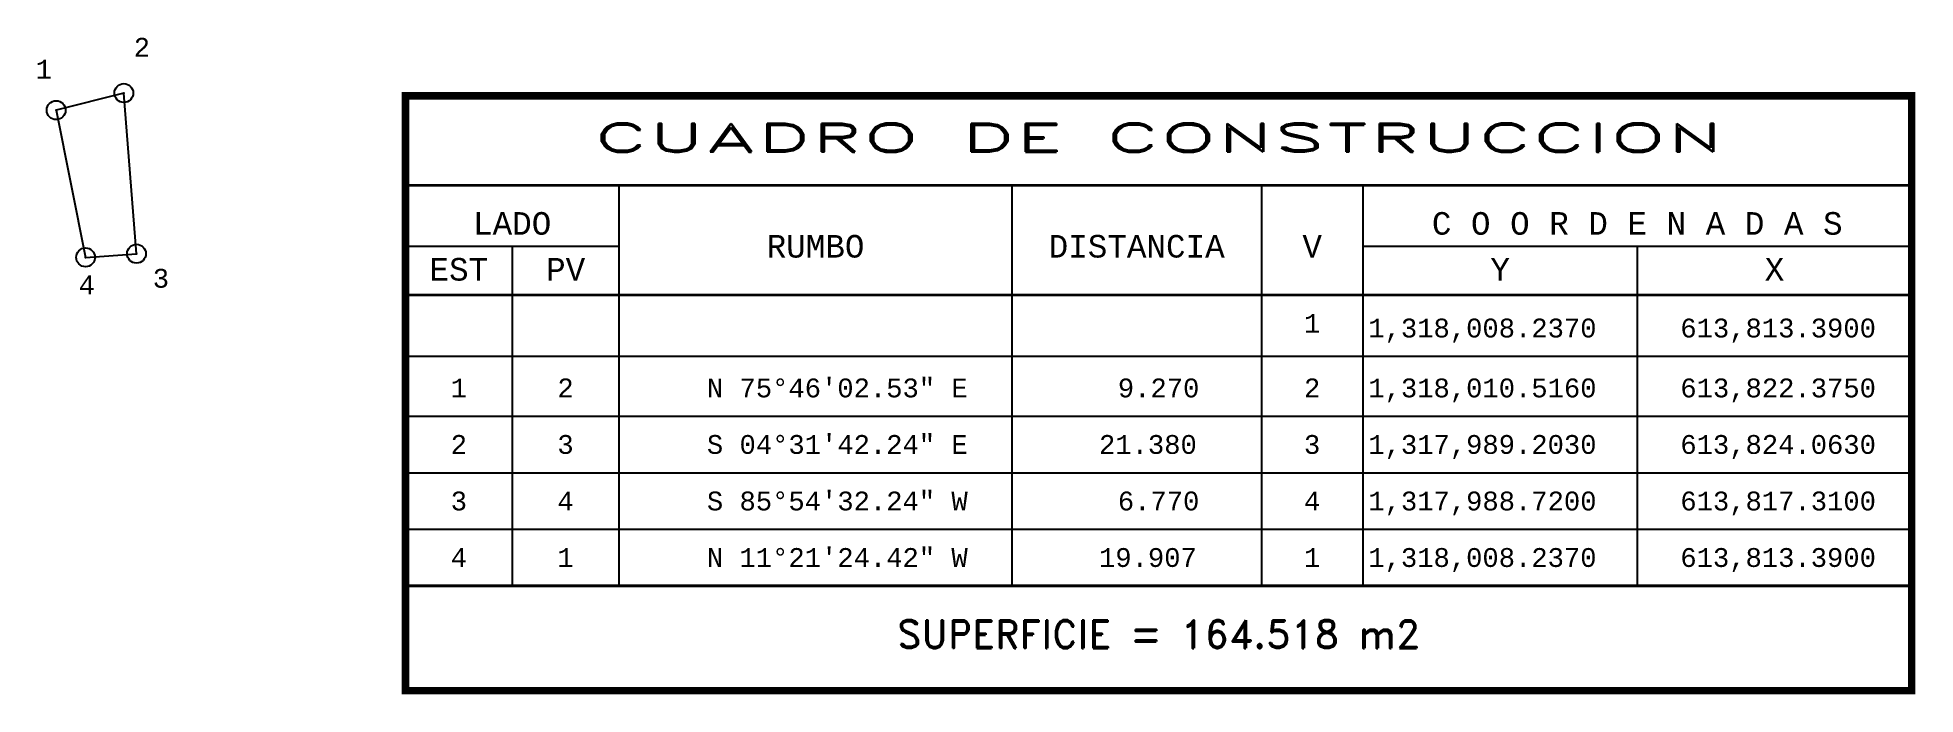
# Model space of a CAD drawing. Header units: millimetres. Extents: x 613811 to 614060, y 1317931 to 1318018.
import ezdxf
from ezdxf.enums import TextEntityAlignment as Align

# ---------------------------------------------------------------- set-up
doc = ezdxf.new("R2010")
doc.units = ezdxf.units.MM
doc.header["$PDMODE"] = 32
doc.header["$PDSIZE"] = 2.5
for name, color, linetype in [('CVL_CUADCON', 1, 'Continuous'), ('CVL_CUADCON_LIN', 8, 'Continuous'), ('CVL_CUADCON_TIT', 1, 'Continuous'), ('CVL_CUADCON_TX', 2, 'Continuous'), ('CVL_PUNTO', 2, 'Continuous'), ('CVL_PUNTO_NUM', 2, 'Continuous')]:
    doc.layers.add(name, color=color, linetype=linetype)
doc.styles.add('HUECA1', font='hueca1.shx')
doc.styles.add('MONOTXT4', font='monotxt4.shx')

msp = doc.modelspace()

# ---------------------------------------------------------------- linework, layer by layer
at = {"layer": 'CVL_CUADCON', "color": 1, "linetype": 'Continuous', "const_width": 1, "flags": 128}
msp.add_lwpolyline([(613859.78, 1318010.14), (614059.71, 1318010.14), (614059.71, 1317931.22), (613859.78, 1317931.22)], close=True, dxfattribs=at)
at = {"layer": 'CVL_CUADCON', "color": 1, "linetype": 'Continuous', "const_width": 0.375, "flags": 128}
for points in [[(613859.78, 1317998.27), (614059.71, 1317998.27)], [(613859.78, 1317983.72), (614059.71, 1317983.72)], [(613859.78, 1317945.14), (614059.71, 1317945.14)]]:
    msp.add_lwpolyline(points, dxfattribs=at)
at = {"layer": 'CVL_CUADCON_LIN', "color": 8, "linetype": 'Continuous'}
for p, q in [((613888.1, 1317998.27), (613888.1, 1317945.14)), ((613940.28, 1317998.27), (613940.28, 1317945.14)), ((613973.38, 1317998.27), (613973.38, 1317945.14)), ((613986.85, 1317998.27), (613986.85, 1317945.14)), ((613859.78, 1317990.2), (613888.1, 1317990.2)), ((613873.93, 1317990.2), (613873.93, 1317945.14)), ((613986.85, 1317990.2), (614059.71, 1317990.2)), ((614023.28, 1317990.2), (614023.28, 1317945.14)), ((613859.78, 1317975.59), (614059.71, 1317975.59)), ((613859.78, 1317967.64), (614059.71, 1317967.64)), ((613859.78, 1317960.14), (614059.71, 1317960.14)), ((613859.78, 1317952.64), (614059.71, 1317952.64)), ((613859.78, 1317945.14), (614059.71, 1317945.14))]:
    msp.add_line(p, q, dxfattribs=at)
at = {"layer": 'CVL_CUADCON_TIT'}
msp.add_lwpolyline([(613822.38, 1318010.52), (613813.39, 1318008.24), (613817.31, 1317988.72), (613824.06, 1317989.2)], close=True, dxfattribs=at)
at = {"layer": 'CVL_PUNTO', "color": 2}
for p in [(613822.38, 1318010.52), (613813.39, 1318008.24), (613817.31, 1317988.72), (613824.06, 1317989.2)]:
    msp.add_point(p, dxfattribs=at)

# ---------------------------------------------------------------- texts
at = {"layer": 'CVL_CUADCON_TIT', "color": 1, "style": 'HUECA1', "width": 1.758658}
msp.add_text('CUADRO DE CONSTRUCCION', height=3.75, dxfattribs=at).set_placement((613884.78, 1318002.72), (614034.71, 1318002.72), align=Align.FIT)
at = {"layer": 'CVL_CUADCON_TIT', "color": 1, "style": 'MONOTXT4'}
for s, p in [('LADO', (613873.93, 1317991.72)), ('C O O R D E N A D A S', (614023.28, 1317991.72)), ('EST', (613866.85, 1317985.63)), ('PV', (613881.03, 1317985.63)), ('Y', (614005.08, 1317985.63)), ('X', (614041.5, 1317985.63))]:
    msp.add_text(s, height=3, dxfattribs=at).set_placement(p, align=Align.CENTER)
at = {"layer": 'CVL_CUADCON_TIT', "color": 1}
for s, height, style, p in [('RUMBO', 3, 'MONOTXT4', (613914.2, 1317990.19)), ('DISTANCIA', 3, 'MONOTXT4', (613956.83, 1317990.19)), ('V', 3, 'MONOTXT4', (613980.13, 1317990.19)), ('SUPERFICIE = 164.518 m2', 3.75, 'HUECA1', (613959.74, 1317938.72))]:
    msp.add_text(s, height=height, dxfattribs=dict(at, style=style)).set_placement(p, align=Align.MIDDLE)
at = {"layer": 'CVL_CUADCON_TX', "color": 2, "style": 'MONOTXT4'}
for s, p in [('1', (613980.12, 1317978.71)), ('1', (613866.85, 1317970.14)), ('2', (613881.01, 1317970.14)), ('2', (613980.12, 1317970.14)), ('2', (613866.85, 1317962.64)), ('3', (613881.01, 1317962.64)), ('3', (613980.12, 1317962.64)), ('3', (613866.85, 1317955.14)), ('4', (613881.01, 1317955.14)), ('4', (613980.12, 1317955.14)), ('4', (613866.85, 1317947.64)), ('1', (613881.01, 1317947.64)), ('1', (613980.12, 1317947.64))]:
    msp.add_text(s, height=2.5, dxfattribs=at).set_placement(p, align=Align.CENTER)
for s, p in [('1,318,008.2370', (613987.58, 1317978.09)), ('613,813.3900', (614029, 1317978.09)), ('N 75%%d46\'02.53" E', (613899.78, 1317970.14)), ('9.270', (613954.33, 1317970.14)), ('1,318,010.5160', (613987.58, 1317970.14)), ('613,822.3750', (614029, 1317970.14)), ('S 04%%d31\'42.24" E', (613899.78, 1317962.64)), ('21.380', (613951.83, 1317962.64)), ('1,317,989.2030', (613987.58, 1317962.64)), ('613,824.0630', (614029, 1317962.64)), ('S 85%%d54\'32.24" W', (613899.78, 1317955.14)), ('6.770', (613954.33, 1317955.14)), ('1,317,988.7200', (613987.58, 1317955.14)), ('613,817.3100', (614029, 1317955.14)), ('N 11%%d21\'24.42" W', (613899.78, 1317947.64)), ('19.907', (613951.83, 1317947.64)), ('1,318,008.2370', (613987.58, 1317947.64)), ('613,813.3900', (614029, 1317947.64))]:
    msp.add_text(s, height=2.5, dxfattribs=at).set_placement(p)
at = {"layer": 'CVL_PUNTO_NUM', "color": 2, "style": 'MONOTXT4'}
for s, p in [('2', (613823.69, 1318015.34)), ('1', (613810.66, 1318012.43)), ('3', (613826.22, 1317984.69)), ('4', (613816.38, 1317983.81))]:
    msp.add_text(s, height=2.5, dxfattribs=at).set_placement(p)

doc.saveas('drawing.dxf')
